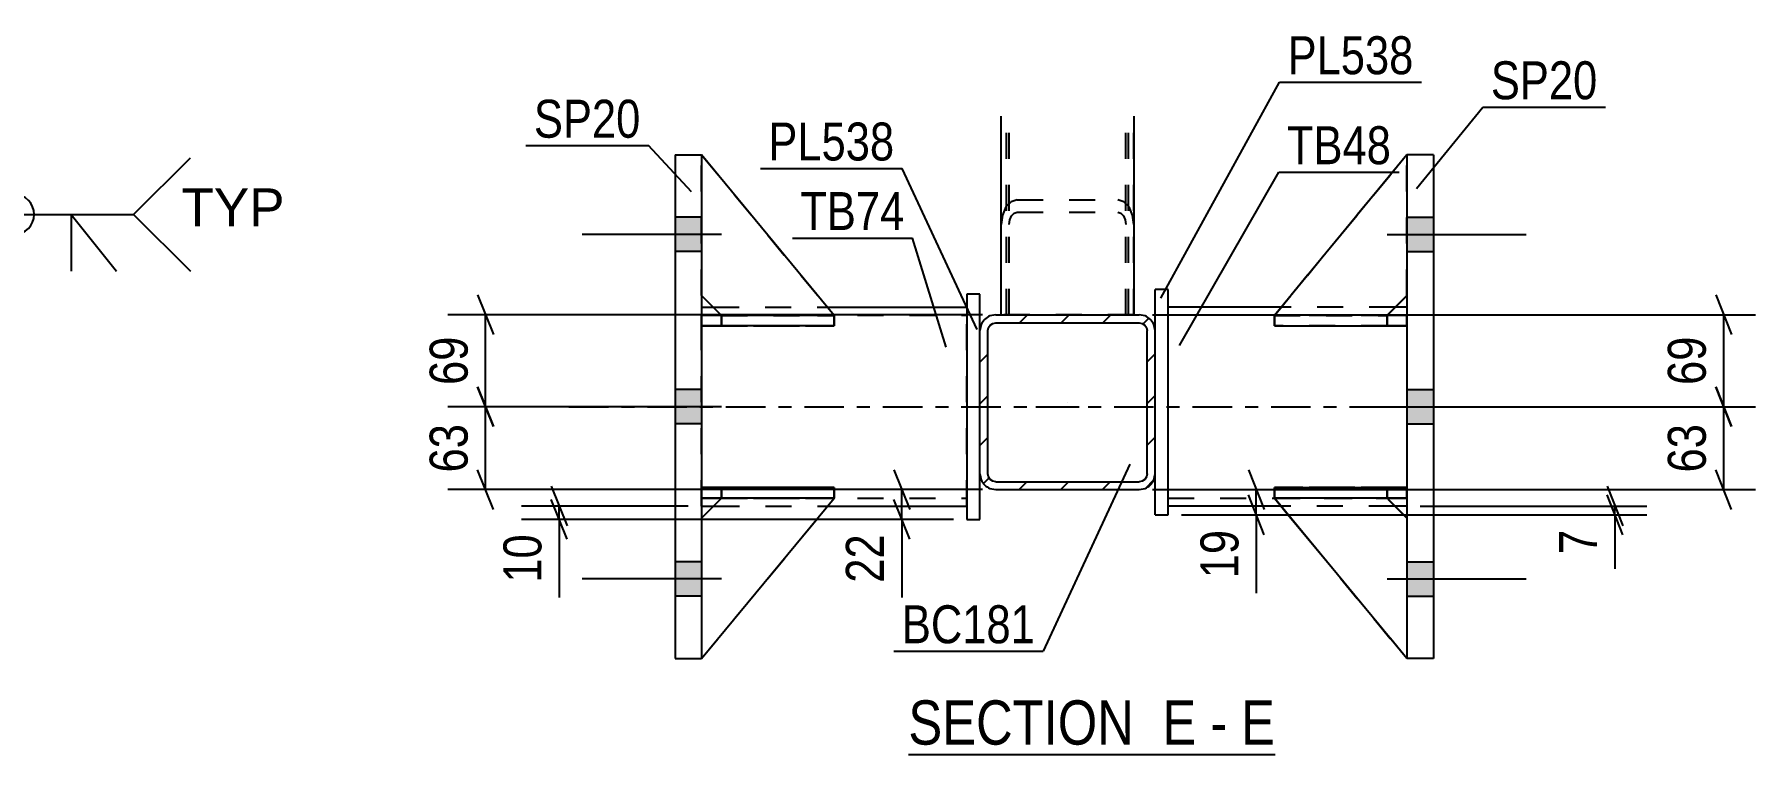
# Model space of a CAD drawing. Header units: millimetres. Extents: x 0 to 841, y 0 to 594.
# Drawn here: x 133.1 to 263, y 138.5 to 192.9 of the extents above; entities that cross this region are included whole.
import ezdxf

# ---------------------------------------------------------------- set-up
doc = ezdxf.new("R2010")
doc.units = ezdxf.units.MM
doc.linetypes.add('DXK_LINE_DOT2', pattern=[3.9198, 1.9599, -1.9599])
doc.linetypes.add('DXK_LINE_DOT3', pattern=[5.9187, 2.979, -0.9799, 0.9799, -0.9799])
doc.styles.add('Arial', font='ARIAL.TTF', dxfattribs={"height": 0.2})
doc.styles.add('Arial Narrow', font='ARIALN.TTF', dxfattribs={"height": 0.2})

# ---------------------------------------------------------------- blocks, each defined once
blk = doc.blocks.new('Unknown-318885883-15 - 7000')
at = {"color": 6, "linetype": 'Continuous'}
blk.add_line((199.06, 138.51), (226.71, 138.51), dxfattribs=at)
at = {"color": 0, "linetype": 'Continuous'}
for points in [[(217.17, 139.26), (217.17, 142.76), (199.06, 142.76), (199.06, 139.26)], [(220.78, 139.26), (220.78, 142.76), (218.22, 142.76), (218.22, 139.26)], [(223.1, 139.26), (223.1, 142.76), (221.83, 142.76), (221.83, 139.26)], [(226.71, 139.26), (226.71, 142.76), (224.15, 142.76), (224.15, 139.26)]]:
    blk.add_wipeout(points, dxfattribs=at)
at = {"color": 7, "linetype": 'Continuous', "style": 'Arial Narrow'}
for s, p in [('SECTION ', (199.06, 139.26)), ('E', (218.22, 139.26)), ('E', (224.15, 139.26)), ('-', (221.83, 139.26))]:
    blk.add_text(s, height=3.34, dxfattribs=at).set_placement(p)
blk = doc.blocks.new('Part-318885883-7018 - 7000')
at = {"color": 2, "linetype": 'Continuous'}
for p, q in [((238.66, 183.76), (236.66, 183.76)), ((236.66, 183.76), (236.66, 145.76)), ((238.66, 183.76), (238.66, 145.76)), ((238.66, 145.76), (236.66, 145.76))]:
    blk.add_line(p, q, dxfattribs=at)
blk = doc.blocks.new('Part-318885883-7002 - 7000')
at = {"color": 7, "linetype": 'DXK_LINE_DOT2'}
for p, q in [((183.46, 171.66), (184.96, 171.66)), ((193.23, 171.66), (183.46, 171.66)), ((183.46, 171.66), (183.46, 171.66)), ((183.46, 171.66), (183.46, 170.86)), ((183.46, 171.66), (183.46, 170.86)), ((184.96, 171.66), (193.46, 171.66)), ((184.96, 171.66), (184.96, 170.86)), ((193.46, 171.66), (193.46, 170.86)), ((184.96, 170.86), (183.46, 170.86)), ((183.46, 170.86), (193.46, 170.86)), ((183.46, 170.86), (183.46, 170.86)), ((193.46, 170.86), (184.96, 170.86))]:
    blk.add_line(p, q, dxfattribs=at)
blk = doc.blocks.new('Part-318885883-7003 - 7000')
at = {"color": 7, "linetype": 'DXK_LINE_DOT2'}
for p, q in [((183.46, 173.15), (183.46, 183.76)), ((183.46, 183.76), (193.46, 171.65)), ((183.46, 183.76), (193.46, 171.65)), ((184.96, 171.65), (183.46, 173.15)), ((184.96, 171.65), (183.46, 173.15)), ((193.46, 171.65), (184.96, 171.65)), ((184.96, 171.65), (184.96, 171.65)), ((184.96, 171.65), (193.46, 171.65)), ((193.46, 171.65), (193.46, 171.65))]:
    blk.add_line(p, q, dxfattribs=at)
blk = doc.blocks.new('Part-318885883-7185 - 7000')
at = {"color": 2, "linetype": 'Continuous'}
for p, q in [((227.16, 172.26), (218.66, 172.26)), ((236.66, 172.26), (235.77, 172.26)), ((227.15, 157.26), (218.66, 157.26)), ((236.66, 157.26), (235.75, 157.26))]:
    blk.add_line(p, q, dxfattribs=at)
at = {"color": 7, "linetype": 'DXK_LINE_DOT2'}
for p, q in [((218.66, 157.26), (218.66, 172.26)), ((236.66, 171.66), (218.66, 171.66)), ((235.77, 172.26), (227.16, 172.26)), ((236.66, 172.26), (236.66, 157.26)), ((218.66, 157.86), (236.66, 157.86)), ((235.75, 157.26), (227.15, 157.26))]:
    blk.add_line(p, q, dxfattribs=at)
at = {"color": 7, "linetype": 'DXK_LINE_DOT3'}
blk.add_line((208.66, 164.76), (246.66, 164.76), dxfattribs=at)
blk = doc.blocks.new('Part-318885883-7004 - 7000')
at = {"color": 2, "linetype": 'Continuous'}
for p, q in [((183.46, 183.76), (183.46, 183.76)), ((183.46, 183.76), (183.46, 183.76)), ((193.46, 171.65), (183.46, 183.76)), ((184.95, 171.66), (183.46, 173.15)), ((192.21, 171.65), (193.46, 171.65)), ((193.46, 171.65), (193.46, 171.65))]:
    blk.add_line(p, q, dxfattribs=at)
at = {"color": 7, "linetype": 'DXK_LINE_DOT2'}
for p, q in [((183.46, 173.15), (183.46, 183.76)), ((183.46, 183.76), (193.46, 171.65)), ((184.96, 171.65), (183.46, 173.15)), ((184.96, 171.65), (184.95, 171.66)), ((193.46, 171.65), (184.96, 171.65)), ((184.96, 171.65), (184.96, 171.65)), ((184.96, 171.65), (192.21, 171.65))]:
    blk.add_line(p, q, dxfattribs=at)
blk = doc.blocks.new('Part-318885883-7013 - 7000')
at = {"color": 2, "linetype": 'Continuous'}
for p, q in [((181.46, 183.76), (183.46, 183.76)), ((181.46, 183.76), (181.46, 145.76)), ((183.46, 183.76), (183.46, 145.76)), ((181.46, 145.76), (183.46, 145.76))]:
    blk.add_line(p, q, dxfattribs=at)
blk = doc.blocks.new('Part-318885883-7005 - 7000')
at = {"color": 7, "linetype": 'DXK_LINE_DOT2'}
for p, q in [((184.96, 157.85), (183.46, 156.35)), ((183.46, 145.76), (193.46, 157.85)), ((183.46, 156.35), (184.96, 157.85)), ((183.46, 145.76), (193.46, 157.85)), ((193.46, 157.85), (184.96, 157.85)), ((184.96, 157.85), (184.96, 157.85)), ((184.96, 157.85), (193.46, 157.85)), ((193.46, 157.85), (193.46, 157.85)), ((183.46, 156.35), (183.46, 145.76))]:
    blk.add_line(p, q, dxfattribs=at)
blk = doc.blocks.new('Part-318885883-7019 - 7000')
at = {"color": 2, "linetype": 'Continuous'}
for p, q in [((183.46, 157.86), (183.46, 158.66)), ((193.46, 158.66), (183.46, 158.66)), ((193.46, 157.86), (193.46, 158.66)), ((193.46, 157.86), (183.46, 157.86)), ((183.46, 157.86), (183.46, 157.86))]:
    blk.add_line(p, q, dxfattribs=at)
at = {"color": 7, "linetype": 'DXK_LINE_DOT2'}
for p, q in [((184.96, 158.66), (183.46, 158.66)), ((184.96, 157.86), (184.96, 158.66)), ((193.46, 158.66), (184.96, 158.66)), ((183.46, 157.86), (184.96, 157.86)), ((184.96, 157.86), (193.46, 157.86))]:
    blk.add_line(p, q, dxfattribs=at)
blk = doc.blocks.new('Part-318885883-7044 - 7000')
at = {"color": 2, "linetype": 'Continuous'}
for p, q in [((236.66, 183.76), (226.66, 171.65)), ((236.66, 183.76), (236.66, 183.76)), ((236.66, 183.76), (236.66, 183.76)), ((235.17, 171.66), (236.66, 173.15)), ((227.91, 171.65), (226.66, 171.65)), ((226.66, 171.65), (226.66, 171.65))]:
    blk.add_line(p, q, dxfattribs=at)
at = {"color": 7, "linetype": 'DXK_LINE_DOT2'}
for p, q in [((236.66, 183.76), (226.66, 171.65)), ((236.66, 173.15), (236.66, 183.76)), ((235.16, 171.65), (236.66, 173.15)), ((235.16, 171.65), (226.66, 171.65)), ((235.16, 171.65), (227.91, 171.65)), ((235.16, 171.65), (235.17, 171.66)), ((235.16, 171.65), (235.16, 171.65))]:
    blk.add_line(p, q, dxfattribs=at)
blk = doc.blocks.new('Part-318885883-7045 - 7000')
at = {"color": 7, "linetype": 'DXK_LINE_DOT2'}
for p, q in [((226.66, 157.85), (235.16, 157.85)), ((236.66, 145.76), (226.66, 157.85)), ((226.66, 157.85), (226.66, 157.85)), ((235.16, 157.85), (226.66, 157.85)), ((226.66, 157.85), (236.66, 145.76)), ((235.16, 157.85), (236.66, 156.35)), ((235.16, 157.85), (235.16, 157.85)), ((236.66, 156.35), (235.16, 157.85)), ((236.66, 156.35), (236.66, 145.76))]:
    blk.add_line(p, q, dxfattribs=at)
blk = doc.blocks.new('Part-318885883-7046 - 7000')
at = {"color": 2, "linetype": 'Continuous'}
for p, q in [((226.66, 157.85), (226.66, 157.85)), ((235.16, 157.85), (226.66, 157.85)), ((236.66, 145.76), (226.66, 157.85)), ((235.16, 157.85), (235.16, 157.85)), ((235.16, 157.85), (236.66, 156.35))]:
    blk.add_line(p, q, dxfattribs=at)
at = {"color": 7, "linetype": 'DXK_LINE_DOT2'}
for p, q in [((226.66, 157.85), (235.16, 157.85)), ((236.66, 145.76), (226.66, 157.85)), ((235.16, 157.85), (236.66, 156.35)), ((236.66, 156.35), (236.66, 145.76))]:
    blk.add_line(p, q, dxfattribs=at)
blk = doc.blocks.new('Part-318885883-7051 - 7000')
at = {"color": 2, "linetype": 'Continuous'}
for p, q in [((183.46, 172.26), (184.35, 172.26)), ((192.96, 172.26), (203.46, 172.26)), ((183.46, 157.26), (184.37, 157.26)), ((192.97, 157.26), (203.46, 157.26))]:
    blk.add_line(p, q, dxfattribs=at)
at = {"color": 7, "linetype": 'DXK_LINE_DOT2'}
for p, q in [((183.46, 157.26), (183.46, 172.26)), ((183.46, 171.66), (203.46, 171.66)), ((184.35, 172.26), (192.96, 172.26)), ((203.46, 157.26), (203.46, 172.26)), ((183.46, 157.86), (203.46, 157.86)), ((184.37, 157.26), (192.97, 157.26))]:
    blk.add_line(p, q, dxfattribs=at)
at = {"color": 7, "linetype": 'DXK_LINE_DOT3'}
blk.add_line((173.46, 164.76), (213.46, 164.76), dxfattribs=at)
blk = doc.blocks.new('Part-318885883-7056 - 7000')
at = {"color": 2, "linetype": 'Continuous'}
for p, q in [((204.46, 173.26), (203.46, 173.26)), ((203.46, 173.26), (203.46, 156.26)), ((204.46, 170.5), (204.46, 173.26)), ((204.46, 156.26), (204.46, 159.7)), ((203.46, 156.26), (204.46, 156.26))]:
    blk.add_line(p, q, dxfattribs=at)
at = {"color": 7, "linetype": 'DXK_LINE_DOT2'}
blk.add_line((204.46, 159.7), (204.46, 170.5), dxfattribs=at)
blk = doc.blocks.new('Part-318885883-7061 - 7000')
at = {"color": 2, "linetype": 'Continuous'}
for p, q in [((218.66, 173.6), (217.66, 173.6)), ((217.66, 170.5), (217.66, 173.6)), ((218.66, 156.6), (218.66, 173.6)), ((217.66, 156.6), (217.66, 159.7)), ((217.66, 156.6), (218.66, 156.6))]:
    blk.add_line(p, q, dxfattribs=at)
at = {"color": 7, "linetype": 'DXK_LINE_DOT2'}
blk.add_line((217.66, 159.7), (217.66, 170.5), dxfattribs=at)
blk = doc.blocks.new('Bolt-318885883-7134 - 7000')
at = {"linetype": 'Continuous'}
for points in [[(238.66, 176.46), (238.66, 179.06), (236.66, 179.06), (236.66, 176.46)], [(238.66, 176.46), (238.66, 179.06), (236.66, 179.06), (236.66, 176.46)], [(238.66, 176.46), (238.66, 179.06), (236.66, 179.06), (236.66, 176.46)], [(238.66, 163.46), (238.66, 166.06), (236.66, 166.06), (236.66, 163.46)], [(238.66, 163.46), (238.66, 166.06), (236.66, 166.06), (236.66, 163.46)], [(238.66, 150.46), (238.66, 153.06), (236.66, 153.06), (236.66, 150.46)], [(238.66, 150.46), (238.66, 153.06), (236.66, 153.06), (236.66, 150.46)], [(238.66, 150.46), (238.66, 153.06), (236.66, 153.06), (236.66, 150.46)]]:
    blk.add_hatch(color=1, dxfattribs=at).paths.add_polyline_path(points)
at = {"color": 1, "linetype": 'Continuous'}
for p, q in [((236.66, 179.06), (238.66, 179.06)), ((236.66, 179.06), (238.66, 179.06)), ((236.66, 179.06), (238.66, 179.06)), ((235.16, 177.76), (245.66, 177.76)), ((235.16, 177.76), (245.66, 177.76)), ((235.16, 177.76), (245.66, 177.76)), ((236.66, 176.46), (238.66, 176.46)), ((236.66, 176.46), (238.66, 176.46)), ((236.66, 176.46), (238.66, 176.46)), ((236.66, 166.06), (238.66, 166.06)), ((236.66, 166.06), (238.66, 166.06)), ((235.16, 164.76), (245.66, 164.76)), ((235.16, 164.76), (245.66, 164.76)), ((236.66, 163.46), (238.66, 163.46)), ((236.66, 163.46), (238.66, 163.46)), ((236.66, 153.06), (238.66, 153.06)), ((236.66, 153.06), (238.66, 153.06)), ((236.66, 153.06), (238.66, 153.06)), ((235.16, 151.76), (245.66, 151.76)), ((235.16, 151.76), (245.66, 151.76)), ((235.16, 151.76), (245.66, 151.76)), ((236.66, 150.46), (238.66, 150.46)), ((236.66, 150.46), (238.66, 150.46)), ((236.66, 150.46), (238.66, 150.46))]:
    blk.add_line(p, q, dxfattribs=at)
blk = doc.blocks.new('Bolt-318885883-7135 - 7000')
at = {"linetype": 'Continuous'}
for points in [[(183.46, 176.46), (183.46, 179.06), (181.46, 179.06), (181.46, 176.46)], [(183.46, 176.46), (183.46, 179.06), (181.46, 179.06), (181.46, 176.46)], [(183.46, 176.46), (183.46, 179.06), (181.46, 179.06), (181.46, 176.46)], [(183.46, 163.46), (183.46, 166.06), (181.46, 166.06), (181.46, 163.46)], [(183.46, 163.46), (183.46, 166.06), (181.46, 166.06), (181.46, 163.46)], [(183.46, 150.46), (183.46, 153.06), (181.46, 153.06), (181.46, 150.46)], [(183.46, 150.46), (183.46, 153.06), (181.46, 153.06), (181.46, 150.46)], [(183.46, 150.46), (183.46, 153.06), (181.46, 153.06), (181.46, 150.46)]]:
    blk.add_hatch(color=1, dxfattribs=at).paths.add_polyline_path(points)
at = {"color": 1, "linetype": 'Continuous'}
for p, q in [((183.46, 179.06), (181.46, 179.06)), ((183.46, 179.06), (181.46, 179.06)), ((183.46, 179.06), (181.46, 179.06)), ((184.96, 177.76), (174.46, 177.76)), ((184.96, 177.76), (174.46, 177.76)), ((184.96, 177.76), (174.46, 177.76)), ((183.46, 176.46), (181.46, 176.46)), ((183.46, 176.46), (181.46, 176.46)), ((183.46, 176.46), (181.46, 176.46)), ((183.46, 166.06), (181.46, 166.06)), ((183.46, 166.06), (181.46, 166.06)), ((184.96, 164.76), (174.46, 164.76)), ((184.96, 164.76), (174.46, 164.76)), ((183.46, 163.46), (181.46, 163.46)), ((183.46, 163.46), (181.46, 163.46)), ((183.46, 153.06), (181.46, 153.06)), ((183.46, 153.06), (181.46, 153.06)), ((183.46, 153.06), (181.46, 153.06)), ((184.96, 151.76), (174.46, 151.76)), ((184.96, 151.76), (174.46, 151.76)), ((184.96, 151.76), (174.46, 151.76)), ((183.46, 150.46), (181.46, 150.46)), ((183.46, 150.46), (181.46, 150.46)), ((183.46, 150.46), (181.46, 150.46))]:
    blk.add_line(p, q, dxfattribs=at)
blk = doc.blocks.new('Part-318885883-7149 - 7000')
at = {"color": 7, "linetype": 'DXK_LINE_DOT2'}
for p, q in [((183.46, 158.66), (184.96, 158.66)), ((193.46, 158.66), (183.46, 158.66)), ((183.46, 158.66), (183.46, 158.66)), ((183.46, 158.66), (183.46, 157.86)), ((183.46, 158.66), (183.46, 157.86)), ((184.96, 158.66), (193.46, 158.66)), ((184.96, 158.66), (184.96, 157.86)), ((193.46, 158.66), (193.46, 157.86)), ((184.96, 157.86), (183.46, 157.86)), ((183.46, 157.86), (193.46, 157.86)), ((183.46, 157.86), (183.46, 157.86)), ((193.46, 157.86), (184.96, 157.86))]:
    blk.add_line(p, q, dxfattribs=at)
blk = doc.blocks.new('Part-318885883-7150 - 7000')
at = {"color": 2, "linetype": 'Continuous'}
for p, q in [((183.46, 170.86), (183.46, 171.66)), ((183.46, 171.66), (192.21, 171.66)), ((193.46, 171.66), (193.45, 171.66)), ((193.46, 170.86), (193.46, 171.66)), ((193.46, 170.86), (183.46, 170.86)), ((183.46, 170.86), (183.46, 170.86))]:
    blk.add_line(p, q, dxfattribs=at)
at = {"color": 7, "linetype": 'DXK_LINE_DOT2'}
for p, q in [((184.96, 171.66), (183.46, 171.66)), ((184.96, 170.86), (184.96, 171.66)), ((184.96, 171.66), (193.45, 171.66)), ((183.46, 170.86), (184.96, 170.86)), ((184.96, 170.86), (193.46, 170.86))]:
    blk.add_line(p, q, dxfattribs=at)
blk = doc.blocks.new('Part-318885883-7151 - 7000')
at = {"color": 7, "linetype": 'DXK_LINE_DOT2'}
for p, q in [((236.66, 183.76), (226.66, 171.65)), ((226.66, 171.65), (236.66, 183.76)), ((236.66, 173.15), (236.66, 183.76)), ((235.16, 171.65), (236.66, 173.15)), ((235.16, 171.65), (236.66, 173.15)), ((226.66, 171.65), (235.16, 171.65)), ((226.66, 171.65), (226.66, 171.65)), ((235.16, 171.65), (226.66, 171.65)), ((235.16, 171.65), (235.16, 171.65))]:
    blk.add_line(p, q, dxfattribs=at)
blk = doc.blocks.new('Part-318885883-7152 - 7000')
at = {"color": 7, "linetype": 'DXK_LINE_DOT2'}
for p, q in [((226.66, 170.86), (226.66, 171.66)), ((226.66, 171.66), (235.16, 171.66)), ((236.66, 171.66), (226.66, 171.66)), ((235.16, 170.86), (235.16, 171.66)), ((235.16, 171.66), (236.66, 171.66)), ((236.66, 170.86), (236.66, 171.66)), ((236.66, 170.86), (236.66, 171.66)), ((236.66, 171.66), (236.66, 171.66)), ((235.16, 170.86), (226.66, 170.86)), ((226.66, 170.86), (236.66, 170.86)), ((236.66, 170.86), (235.16, 170.86)), ((236.66, 170.86), (236.66, 170.86))]:
    blk.add_line(p, q, dxfattribs=at)
blk = doc.blocks.new('Part-318885883-7153 - 7000')
at = {"color": 7, "linetype": 'DXK_LINE_DOT2'}
for p, q in [((226.66, 157.86), (226.66, 158.66)), ((226.66, 158.66), (235.16, 158.66)), ((236.66, 158.66), (226.66, 158.66)), ((235.16, 157.86), (235.16, 158.66)), ((235.16, 158.66), (236.66, 158.66)), ((236.66, 157.86), (236.66, 158.66)), ((236.66, 157.86), (236.66, 158.66)), ((236.66, 158.66), (236.66, 158.66)), ((235.16, 157.86), (226.66, 157.86)), ((226.66, 157.86), (236.66, 157.86)), ((236.66, 157.86), (235.16, 157.86)), ((236.66, 157.86), (236.66, 157.86))]:
    blk.add_line(p, q, dxfattribs=at)
blk = doc.blocks.new('Part-318885883-7154 - 7000')
at = {"color": 2, "linetype": 'Continuous'}
for p, q in [((226.67, 171.66), (226.66, 171.66)), ((226.66, 171.66), (226.66, 170.86)), ((236.66, 171.66), (227.91, 171.66)), ((236.66, 171.66), (236.66, 171.66)), ((236.66, 171.66), (236.66, 170.86)), ((226.66, 170.86), (236.66, 170.86))]:
    blk.add_line(p, q, dxfattribs=at)
at = {"color": 7, "linetype": 'DXK_LINE_DOT2'}
for p, q in [((227.91, 171.66), (226.67, 171.66)), ((235.16, 171.66), (226.67, 171.66)), ((235.16, 171.66), (236.66, 171.66)), ((235.16, 171.66), (235.16, 170.86)), ((236.66, 171.66), (236.66, 171.66)), ((226.66, 170.86), (235.16, 170.86)), ((235.16, 170.86), (236.66, 170.86))]:
    blk.add_line(p, q, dxfattribs=at)
blk = doc.blocks.new('Part-318885883-7155 - 7000')
at = {"color": 2, "linetype": 'Continuous'}
for p, q in [((226.66, 158.66), (236.66, 158.66)), ((226.66, 158.66), (226.66, 157.86)), ((236.66, 158.66), (236.66, 158.66)), ((236.66, 157.86), (236.66, 158.66)), ((236.66, 157.86), (226.66, 157.86))]:
    blk.add_line(p, q, dxfattribs=at)
at = {"color": 7, "linetype": 'DXK_LINE_DOT2'}
for p, q in [((235.16, 158.66), (226.66, 158.66)), ((236.66, 158.66), (235.16, 158.66)), ((235.16, 158.66), (235.16, 157.86)), ((236.66, 158.66), (236.66, 158.66)), ((226.66, 157.86), (235.16, 157.86)), ((235.16, 157.86), (236.66, 157.86))]:
    blk.add_line(p, q, dxfattribs=at)
blk = doc.blocks.new('Part-318885883-7156 - 7000')
at = {"color": 2, "linetype": 'Continuous'}
for p, q in [((184.96, 157.85), (183.46, 156.35)), ((183.46, 145.76), (193.46, 157.85)), ((193.46, 157.85), (184.96, 157.85)), ((184.96, 157.85), (184.96, 157.85)), ((193.46, 157.85), (193.46, 157.85))]:
    blk.add_line(p, q, dxfattribs=at)
at = {"color": 7, "linetype": 'DXK_LINE_DOT2'}
for p, q in [((183.46, 156.35), (184.96, 157.85)), ((183.46, 145.76), (193.46, 157.85)), ((184.96, 157.85), (193.46, 157.85)), ((183.46, 156.35), (183.46, 145.76))]:
    blk.add_line(p, q, dxfattribs=at)
blk = doc.blocks.new('Part-318885883-7164 - 7000')
at = {"color": 7, "linetype": 'DXK_LINE_DOT2'}
for p, q in [((206.06, 171.7), (206.06, 186.69)), ((206.66, 171.7), (206.66, 186.69)), ((215.46, 171.7), (215.46, 186.69)), ((216.06, 171.7), (216.06, 186.69)), ((206.15, 179.22), (206.06, 178.51)), ((206.41, 179.83), (206.15, 179.22)), ((206.8, 180.23), (206.41, 179.83)), ((206.71, 178.87), (206.84, 179.17)), ((207.26, 180.37), (206.8, 180.23)), ((206.84, 179.17), (207.03, 179.37)), ((207.03, 179.37), (207.26, 179.44)), ((207.26, 180.37), (214.86, 180.37)), ((207.26, 179.44), (214.86, 179.44)), ((215.32, 180.23), (214.86, 180.37)), ((214.86, 179.44), (215.09, 179.37)), ((215.09, 179.37), (215.29, 179.17)), ((215.29, 179.17), (215.42, 178.87)), ((215.71, 179.83), (215.32, 180.23)), ((215.97, 179.22), (215.71, 179.83)), ((216.06, 178.51), (215.97, 179.22)), ((206.66, 178.51), (206.71, 178.87)), ((215.42, 178.87), (215.46, 178.51)), ((206.06, 171.7), (216.06, 171.7))]:
    blk.add_line(p, q, dxfattribs=at)
blk = doc.blocks.new('Part-318885883-7165 - 7000')
at = {"color": 2, "linetype": 'Continuous'}
for p, q in [((206.06, 171.7), (206.06, 186.69)), ((216.06, 186.69), (216.06, 171.7))]:
    blk.add_line(p, q, dxfattribs=at)
at = {"color": 7, "linetype": 'DXK_LINE_DOT2'}
for p, q in [((206.46, 171.7), (206.46, 186.69)), ((215.66, 171.7), (215.66, 186.69)), ((216.06, 171.7), (206.06, 171.7))]:
    blk.add_line(p, q, dxfattribs=at)
blk = doc.blocks.new('Part-318885883-7176 - 7000')
at = {"linetype": 'Continuous'}
h = blk.add_hatch(dxfattribs=at)
h.set_pattern_fill('', scale=0.7, style=0, pattern_type=0)
h.set_pattern_definition([(45, (216.9219, 158.5883), (-1.57154, 1.57154), [])])
h.paths.add_polyline_path([(216.46, 158.5), (216.92, 158.59), (217.31, 158.85), (217.57, 159.24), (217.66, 159.7), (217.66, 170.5), (217.57, 170.96), (217.31, 171.35), (216.92, 171.61), (216.46, 171.7), (205.66, 171.7), (205.2, 171.61), (204.81, 171.35), (204.55, 170.96), (204.46, 170.5), (204.46, 159.7), (204.55, 159.24), (204.81, 158.85), (205.2, 158.59), (205.66, 158.5)])
h.paths.add_polyline_path([(205.66, 159.1), (205.43, 159.14), (205.24, 159.27), (205.11, 159.47), (205.06, 159.7), (205.06, 170.5), (205.11, 170.73), (205.24, 170.92), (205.43, 171.05), (205.66, 171.1), (216.46, 171.1), (216.69, 171.05), (216.89, 170.92), (217.02, 170.73), (217.06, 170.5), (217.06, 159.7), (217.02, 159.47), (216.89, 159.27), (216.69, 159.14), (216.46, 159.1)])
at = {"color": 2, "linetype": 'Continuous'}
for p, q in [((205.66, 171.7), (205.2, 171.61)), ((205.66, 171.7), (216.46, 171.7)), ((216.92, 171.61), (216.46, 171.7)), ((204.55, 170.96), (204.46, 170.5)), ((204.46, 159.7), (204.46, 170.5)), ((205.06, 170.5), (205.11, 170.73)), ((205.06, 159.7), (205.06, 170.5)), ((205.11, 170.73), (205.24, 170.92)), ((205.24, 170.92), (205.43, 171.05)), ((205.43, 171.05), (205.66, 171.1)), ((205.66, 171.1), (216.46, 171.1)), ((216.46, 171.1), (216.69, 171.05)), ((216.69, 171.05), (216.89, 170.92)), ((216.89, 170.92), (217.02, 170.73)), ((217.02, 170.73), (217.06, 170.5)), ((217.06, 159.7), (217.06, 170.5)), ((217.66, 170.5), (217.57, 170.96)), ((217.66, 159.7), (217.66, 170.5)), ((204.46, 159.7), (204.55, 159.24)), ((205.11, 159.47), (205.06, 159.7)), ((217.06, 159.7), (217.02, 159.47)), ((217.57, 159.24), (217.66, 159.7)), ((205.24, 159.27), (205.11, 159.47)), ((205.2, 158.59), (205.66, 158.5)), ((205.43, 159.14), (205.24, 159.27)), ((205.66, 159.1), (205.43, 159.14)), ((205.66, 159.1), (216.46, 159.1)), ((205.66, 158.5), (216.46, 158.5)), ((216.69, 159.14), (216.46, 159.1)), ((216.46, 158.5), (216.92, 158.59)), ((216.89, 159.27), (216.69, 159.14)), ((217.02, 159.47), (216.89, 159.27))]:
    blk.add_line(p, q, dxfattribs=at)
at = {"color": 7, "linetype": 'DXK_LINE_DOT3'}
blk.add_line((211.06, 165.1), (211.06, 165.1), dxfattribs=at)
at = {"color": 2, "linetype": 'Continuous'}
for centre, start, end in [((205.66, 170.5), 112.5, 157.5), ((216.46, 170.5), 22.5, 67.5), ((205.66, 159.7), 202.5, 247.5), ((216.46, 159.7), 292.5, 337.5)]:
    blk.add_arc(centre, 1.2, start, end, dxfattribs=at)
blk = doc.blocks.new('StraightDimension-318885883-7247 - 7000')
at = {"color": 7, "linetype": 'Continuous'}
for p, q in [((259.95, 173.2), (261.15, 170.2)), ((217.46, 171.7), (262.95, 171.7)), ((260.55, 164.76), (260.55, 171.7)), ((261.15, 163.26), (259.95, 166.26)), ((245.27, 164.76), (262.95, 164.76))]:
    blk.add_line(p, q, dxfattribs=at)
at = {"color": 0}
blk.add_wipeout([(259.8, 170.66), (255.6, 170.66), (255.6, 165.8), (259.8, 165.8)], dxfattribs=at)
at = {"color": 3, "style": 'Arial Narrow'}
blk.add_text('69', height=2.863, rotation=90.0002, dxfattribs=at).set_placement((259.2, 166.4))
blk = doc.blocks.new('StraightDimension-318885883-7258 - 7000')
at = {"color": 7, "linetype": 'Continuous'}
for p, q in [((259.95, 166.26), (261.15, 163.26)), ((245.27, 164.76), (262.95, 164.76)), ((260.55, 158.5), (260.55, 164.76)), ((261.15, 157), (259.95, 160)), ((217.46, 158.5), (262.95, 158.5))]:
    blk.add_line(p, q, dxfattribs=at)
at = {"color": 0}
blk.add_wipeout([(259.8, 164.06), (255.6, 164.06), (255.6, 159.2), (259.8, 159.2)], dxfattribs=at)
at = {"color": 3, "style": 'Arial Narrow'}
blk.add_text('63', height=2.863, rotation=90.0002, dxfattribs=at).set_placement((259.2, 159.8))
blk = doc.blocks.new('StraightDimension-318885883-7225 - 7000')
at = {"color": 7, "linetype": 'Continuous'}
for p, q in [((224.7, 160), (225.9, 157)), ((217.46, 158.5), (227.7, 158.5)), ((225.3, 156.6), (225.3, 158.5)), ((225.9, 155.1), (224.7, 158.1)), ((219.66, 156.6), (227.7, 156.6)), ((225.3, 156.6), (225.3, 150.69)), ((225.3, 156.6), (225.3, 150.69))]:
    blk.add_line(p, q, dxfattribs=at)
at = {"color": 0}
blk.add_wipeout([(224.55, 156.07), (220.35, 156.07), (220.35, 151.21), (224.55, 151.21)], dxfattribs=at)
at = {"color": 3, "style": 'Arial Narrow'}
blk.add_text('19', height=2.863, rotation=90.0002, dxfattribs=at).set_placement((223.95, 151.81))
blk = doc.blocks.new('StraightDimension-318885883-7279 - 7000')
at = {"color": 7, "linetype": 'Continuous'}
for p, q in [((166.57, 166.26), (167.77, 163.26)), ((175.5, 164.76), (164.32, 164.76)), ((167.17, 158.5), (167.17, 164.76)), ((167.77, 157), (166.57, 160)), ((204.66, 158.5), (164.32, 158.5))]:
    blk.add_line(p, q, dxfattribs=at)
at = {"color": 0}
blk.add_wipeout([(166.42, 164.06), (162.22, 164.06), (162.22, 159.2), (166.42, 159.2)], dxfattribs=at)
at = {"color": 3, "style": 'Arial Narrow'}
blk.add_text('63', height=2.863, rotation=90.0002, dxfattribs=at).set_placement((165.82, 159.8))
blk = doc.blocks.new('StraightDimension-318885883-7236 - 7000')
at = {"color": 7, "linetype": 'Continuous'}
for p, q in [((197.96, 160), (199.16, 157)), ((204.66, 158.5), (195.71, 158.5)), ((198.56, 156.26), (198.56, 158.5)), ((199.16, 154.76), (197.96, 157.76)), ((202.46, 156.26), (195.71, 156.26)), ((198.56, 156.26), (198.56, 150.35)), ((198.56, 156.26), (198.56, 150.35))]:
    blk.add_line(p, q, dxfattribs=at)
at = {"color": 0}
blk.add_wipeout([(197.81, 155.73), (193.61, 155.73), (193.61, 150.88), (197.81, 150.88)], dxfattribs=at)
at = {"color": 3, "style": 'Arial Narrow'}
blk.add_text('22', height=2.863, rotation=90.0002, dxfattribs=at).set_placement((197.21, 151.48))
blk = doc.blocks.new('StraightDimension-318885883-7203 - 7000')
at = {"color": 7, "linetype": 'Continuous'}
for p, q in [((172.13, 158.76), (173.33, 155.76)), ((182.46, 157.26), (169.88, 157.26)), ((173.33, 154.76), (172.13, 157.76)), ((172.73, 156.26), (172.73, 157.26)), ((202.46, 156.26), (169.88, 156.26)), ((172.73, 156.26), (172.73, 150.35)), ((172.73, 156.26), (172.73, 150.35))]:
    blk.add_line(p, q, dxfattribs=at)
at = {"color": 0}
blk.add_wipeout([(171.98, 155.73), (167.78, 155.73), (167.78, 150.88), (171.98, 150.88)], dxfattribs=at)
at = {"color": 3, "style": 'Arial Narrow'}
blk.add_text('10', height=2.863, rotation=90.0002, dxfattribs=at).set_placement((171.38, 151.48))
blk = doc.blocks.new('StraightDimension-318885883-7214 - 7000')
at = {"color": 7, "linetype": 'Continuous'}
for p, q in [((251.75, 158.76), (252.95, 155.76)), ((237.66, 157.26), (254.75, 157.26)), ((252.95, 155.1), (251.75, 158.1)), ((252.35, 156.6), (252.35, 157.26)), ((219.66, 156.6), (254.75, 156.6)), ((252.35, 156.6), (252.35, 152.52)), ((252.35, 156.6), (252.35, 152.52))]:
    blk.add_line(p, q, dxfattribs=at)
at = {"color": 0}
blk.add_wipeout([(251.6, 156.07), (247.4, 156.07), (247.4, 153.04), (251.6, 153.04)], dxfattribs=at)
at = {"color": 3, "style": 'Arial Narrow'}
blk.add_text('7', height=2.86, rotation=90.0002, dxfattribs=at).set_placement((251, 153.64))
blk = doc.blocks.new('StraightDimension-318885883-7268 - 7000')
at = {"color": 7, "linetype": 'Continuous'}
for p, q in [((166.57, 173.2), (167.77, 170.2)), ((204.66, 171.7), (164.32, 171.7)), ((167.17, 164.76), (167.17, 171.7)), ((167.77, 163.26), (166.57, 166.26)), ((175.5, 164.76), (164.32, 164.76))]:
    blk.add_line(p, q, dxfattribs=at)
at = {"color": 0}
blk.add_wipeout([(166.42, 170.66), (162.22, 170.66), (162.22, 165.8), (166.42, 165.8)], dxfattribs=at)
at = {"color": 3, "style": 'Arial Narrow'}
blk.add_text('69', height=2.863, rotation=90.0002, dxfattribs=at).set_placement((165.82, 166.4))
blk = doc.blocks.new('WeldMark-318885883-6985 - 6734')
at = {"linetype": 'Continuous'}
blk.add_hatch(color=30, dxfattribs=at).paths.add_polyline_path([(119.36, 169.59), (116.49, 168.46), (118.49, 170.81)])
at = {"color": 30, "linetype": 'Continuous'}
for p, q in [((116.49, 168.46), (131.63, 179.27)), ((131.63, 179.27), (140.63, 179.27))]:
    blk.add_line(p, q, dxfattribs=at)
at = {"color": 3, "linetype": 'Continuous'}
for q in [(139.34, 174.98), (135.91, 174.98)]:
    blk.add_line((135.91, 179.27), q, dxfattribs=at)
for start, end in [(90, 270), (270, 90)]:
    blk.add_arc((131.63, 179.27), 1.5, start, end, dxfattribs=at)
at = {"color": 0, "linetype": 'Continuous'}
blk.add_wipeout([(152, 178.37), (152, 181.37), (144.23, 181.37), (144.23, 178.37)], dxfattribs=at)
blk.add_wipeout([(152, 178.37), (152, 181.37), (144.23, 181.37), (144.23, 178.37)], dxfattribs=at)
at = {"color": 3, "linetype": 'Continuous'}
for q in [(144.91, 183.55), (144.91, 174.98)]:
    blk.add_line((140.63, 179.27), q, dxfattribs=at)
at = {"color": 3, "linetype": 'Continuous', "style": 'Arial'}
blk.add_text('TYP', height=2.865, dxfattribs=at).set_placement((144.23, 178.37))
blk = doc.blocks.new('Mark-318885883-7009 - 7000')
at = {"color": 0}
blk.add_wipeout([(178.86, 185.06), (178.86, 188.06), (170.82, 188.06), (170.82, 185.06)], dxfattribs=at)
blk.add_wipeout([(178.86, 185.06), (178.86, 188.06), (170.82, 188.06), (170.82, 185.06)], dxfattribs=at)
at = {"color": 30, "linetype": 'Continuous'}
for p in [(170.22, 184.46), (182.7, 180.98)]:
    blk.add_line(p, (179.46, 184.46), dxfattribs=at)
at = {"color": 3, "style": 'Arial Narrow'}
blk.add_text('SP20', height=2.863, dxfattribs=at).set_placement((170.82, 185.06))
blk = doc.blocks.new('Mark-318885883-7014 - 7000')
at = {"color": 0}
blk.add_wipeout([(251.03, 187.96), (251.03, 190.96), (242.99, 190.96), (242.99, 187.96)], dxfattribs=at)
blk.add_wipeout([(251.03, 187.96), (251.03, 190.96), (242.99, 190.96), (242.99, 187.96)], dxfattribs=at)
at = {"color": 30, "linetype": 'Continuous'}
for p, q in [((237.39, 181.23), (242.39, 187.36)), ((242.39, 187.36), (251.63, 187.36))]:
    blk.add_line(p, q, dxfattribs=at)
at = {"color": 3, "style": 'Arial Narrow'}
blk.add_text('SP20', height=2.863, dxfattribs=at).set_placement((242.99, 187.96))
blk = doc.blocks.new('Mark-318885883-7047 - 7000')
at = {"color": 0}
blk.add_wipeout([(198.77, 178.09), (198.77, 181.09), (190.91, 181.09), (190.91, 178.09)], dxfattribs=at)
blk.add_wipeout([(198.77, 178.09), (198.77, 181.09), (190.91, 181.09), (190.91, 178.09)], dxfattribs=at)
at = {"color": 30, "linetype": 'Continuous'}
for p in [(190.31, 177.49), (201.9, 169.26)]:
    blk.add_line(p, (199.37, 177.49), dxfattribs=at)
at = {"color": 3, "style": 'Arial Narrow'}
blk.add_text('TB74', height=2.863, dxfattribs=at).set_placement((190.91, 178.09))
blk = doc.blocks.new('Mark-318885883-7052 - 7000')
at = {"color": 0}
blk.add_wipeout([(198, 183.34), (198, 186.34), (188.5, 186.34), (188.5, 183.34)], dxfattribs=at)
blk.add_wipeout([(198, 183.34), (198, 186.34), (188.5, 186.34), (188.5, 183.34)], dxfattribs=at)
at = {"color": 30, "linetype": 'Continuous'}
for p in [(187.9, 182.74), (204.24, 170.58)]:
    blk.add_line(p, (198.6, 182.74), dxfattribs=at)
at = {"color": 3, "style": 'Arial Narrow'}
blk.add_text('PL538', height=2.863, dxfattribs=at).set_placement((188.5, 183.34))
blk = doc.blocks.new('Mark-318885883-7057 - 7000')
at = {"color": 0}
blk.add_wipeout([(237.16, 189.85), (237.16, 192.85), (227.66, 192.85), (227.66, 189.85)], dxfattribs=at)
blk.add_wipeout([(237.16, 189.85), (237.16, 192.85), (227.66, 192.85), (227.66, 189.85)], dxfattribs=at)
at = {"color": 30, "linetype": 'Continuous'}
for p, q in [((218.09, 172.94), (227.06, 189.25)), ((227.06, 189.25), (237.76, 189.25))]:
    blk.add_line(p, q, dxfattribs=at)
at = {"color": 3, "style": 'Arial Narrow'}
blk.add_text('PL538', height=2.863, dxfattribs=at).set_placement((227.66, 189.85))
blk = doc.blocks.new('Mark-318885883-7172 - 7000')
at = {"color": 0}
blk.add_wipeout([(208.62, 146.91), (208.62, 149.91), (198.57, 149.91), (198.57, 146.91)], dxfattribs=at)
blk.add_wipeout([(208.62, 146.91), (208.62, 149.91), (198.57, 149.91), (198.57, 146.91)], dxfattribs=at)
at = {"color": 30, "linetype": 'Continuous'}
for p in [(215.76, 160.42), (197.97, 146.31)]:
    blk.add_line(p, (209.22, 146.31), dxfattribs=at)
at = {"color": 3, "style": 'Arial Narrow'}
blk.add_text('BC181', height=2.863, dxfattribs=at).set_placement((198.57, 146.91))
blk = doc.blocks.new('Mark-318885883-7181 - 7000')
at = {"color": 0}
blk.add_wipeout([(235.47, 183.06), (235.47, 186.06), (227.61, 186.06), (227.61, 183.06)], dxfattribs=at)
blk.add_wipeout([(235.47, 183.06), (235.47, 186.06), (227.61, 186.06), (227.61, 183.06)], dxfattribs=at)
at = {"color": 30, "linetype": 'Continuous'}
for p, q in [((219.51, 169.38), (227.01, 182.46)), ((227.01, 182.46), (236.07, 182.46))]:
    blk.add_line(p, q, dxfattribs=at)
at = {"color": 3, "style": 'Arial Narrow'}
blk.add_text('TB48', height=2.863, dxfattribs=at).set_placement((227.61, 183.06))

msp = doc.modelspace()

# ---------------------------------------------------------------- block references
for name in ['Part-318885883-7164 - 7000', 'Part-318885883-7165 - 7000', 'WeldMark-318885883-6985 - 6734', 'Part-318885883-7013 - 7000', 'Part-318885883-7003 - 7000', 'Part-318885883-7004 - 7000', 'Part-318885883-7044 - 7000', 'Part-318885883-7151 - 7000', 'Part-318885883-7018 - 7000', 'Bolt-318885883-7135 - 7000', 'Bolt-318885883-7134 - 7000', 'Part-318885883-7056 - 7000', 'Part-318885883-7061 - 7000', 'Part-318885883-7051 - 7000', 'Part-318885883-7002 - 7000', 'Part-318885883-7150 - 7000', 'Part-318885883-7176 - 7000', 'Part-318885883-7185 - 7000', 'Part-318885883-7152 - 7000', 'Part-318885883-7154 - 7000', 'Part-318885883-7019 - 7000', 'Part-318885883-7149 - 7000', 'Part-318885883-7153 - 7000', 'Part-318885883-7155 - 7000', 'Part-318885883-7005 - 7000', 'Part-318885883-7156 - 7000', 'Part-318885883-7045 - 7000', 'Part-318885883-7046 - 7000', 'Unknown-318885883-15 - 7000']:
    msp.add_blockref(name, (0, 0))

# ---------------------------------------------------------------- next in the draw order: block references
for name in ['Mark-318885883-7014 - 7000', 'Mark-318885883-7009 - 7000', 'StraightDimension-318885883-7247 - 7000', 'StraightDimension-318885883-7279 - 7000']:
    msp.add_blockref(name, (0, 0))

# ---------------------------------------------------------------- next in the draw order: block references
for name in ['Mark-318885883-7057 - 7000', 'StraightDimension-318885883-7268 - 7000', 'StraightDimension-318885883-7258 - 7000', 'StraightDimension-318885883-7236 - 7000']:
    msp.add_blockref(name, (0, 0))

# ---------------------------------------------------------------- next in the draw order: block references
for name in ['Mark-318885883-7181 - 7000', 'Mark-318885883-7047 - 7000', 'StraightDimension-318885883-7225 - 7000', 'StraightDimension-318885883-7203 - 7000']:
    msp.add_blockref(name, (0, 0))

# ---------------------------------------------------------------- next in the draw order: block references
for name in ['Mark-318885883-7052 - 7000', 'Mark-318885883-7172 - 7000', 'StraightDimension-318885883-7214 - 7000']:
    msp.add_blockref(name, (0, 0))

doc.saveas('drawing.dxf')
